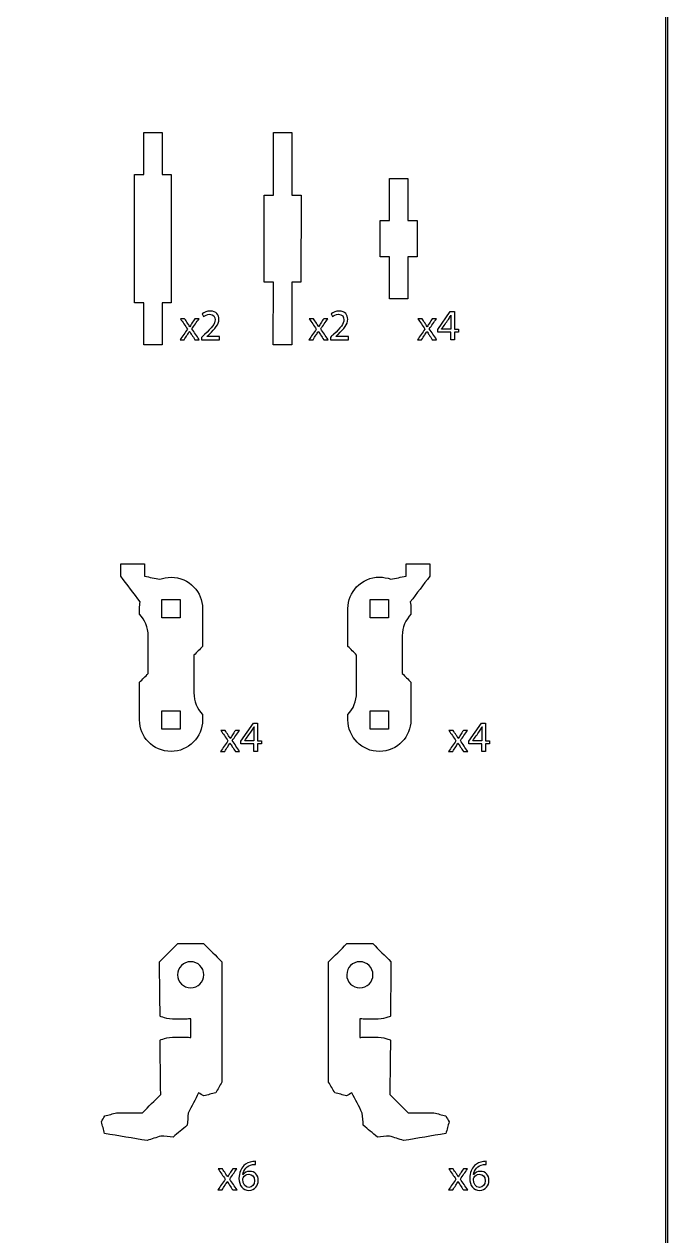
# Model space of a CAD drawing. Extents: x 0 to 850, y 0 to 600.
# Drawn here: x 745 to 850, y 240.2 to 437.7 of the extents above; entities that cross this region are included whole.
import ezdxf

# ---------------------------------------------------------------- set-up
doc = ezdxf.new("R2010")
doc.units = 0
doc.header["$MEASUREMENT"] = 0
doc.layers.add('DEFAULT', color=18, linetype='CONTINUOUS')

msp = doc.modelspace()

# ---------------------------------------------------------------- linework, layer by layer
at = {"layer": 'DEFAULT', "color": 5}
for points in [[(850, 600), (640, 600), (640, 0), (850, 0)], [(849.65, 0.35), (640.35, 0.35), (640.35, 599.65), (849.65, 599.65)], [(814.61, 386.29), (814.61, 387.54), (812.47, 387.54), (812.47, 387.95), (814.52, 390.88), (815.19, 390.88), (815.19, 388.03), (815.83, 388.03), (815.83, 387.54), (815.19, 387.54), (815.19, 386.29)], [(782.48, 319.15), (782.48, 320.4), (780.34, 320.4), (780.34, 320.81), (782.39, 323.74), (783.06, 323.74), (783.06, 320.89), (783.7, 320.89), (783.7, 320.4), (783.06, 320.4), (783.06, 319.15)], [(819.68, 319.15), (819.68, 320.4), (817.55, 320.4), (817.55, 320.81), (819.59, 323.74), (820.26, 323.74), (820.26, 320.89), (820.91, 320.89), (820.91, 320.4), (820.26, 320.4), (820.26, 319.15)]]:
    msp.add_lwpolyline(points, close=True, dxfattribs=at)
at = {"layer": 'DEFAULT', "color": 1}
for points in [[(768.99, 413.21), (768.99, 392.31), (767.49, 392.31), (767.49, 385.47), (764.49, 385.47), (764.49, 392.31), (762.99, 392.31), (762.99, 413.21), (764.49, 413.21), (764.49, 420.06), (767.49, 420.06), (767.49, 413.21)], [(784.15, 395.68), (784.16, 409.88), (785.66, 409.88), (785.67, 420.06), (788.67, 420.06), (788.66, 409.87), (790.16, 409.87), (790.15, 395.67), (788.65, 395.67), (788.64, 385.47), (785.64, 385.47), (785.65, 395.68)], [(803.1, 399.81), (803.1, 405.71), (804.6, 405.71), (804.61, 412.57), (807.61, 412.56), (807.61, 405.71), (809.1, 405.71), (809.1, 399.81), (807.6, 399.81), (807.59, 392.97), (804.59, 392.97), (804.6, 399.81)], [(770.46, 340.93), (767.46, 340.93), (767.46, 343.92), (770.46, 343.92)], [(801.46, 343.93), (804.46, 343.93), (804.46, 340.93), (801.46, 340.93)], [(770.46, 322.79), (767.46, 322.79), (767.46, 325.78), (770.46, 325.78)], [(801.45, 325.79), (804.45, 325.79), (804.45, 322.79), (801.45, 322.79)]]:
    msp.add_lwpolyline(points, close=True, dxfattribs=at)
at = {"layer": 'DEFAULT', "color": 5}
for points, knots in [([(771.17, 389.7), (771.33, 389.46), (771.5, 389.22), (771.66, 388.97), (771.79, 388.78), (771.89, 388.6), (772, 388.41), (772.01, 388.41), (772.02, 388.41), (772.03, 388.41), (772.14, 388.62), (772.25, 388.79), (772.36, 388.98), (772.52, 389.22), (772.68, 389.46), (772.84, 389.7), (773.07, 389.7), (773.29, 389.7), (773.52, 389.7), (773.13, 389.15), (772.74, 388.6), (772.35, 388.05), (772.75, 387.47), (773.15, 386.88), (773.55, 386.29), (773.31, 386.29), (773.08, 386.29), (772.84, 386.29), (772.68, 386.55), (772.51, 386.8), (772.34, 387.06), (772.21, 387.26), (772.1, 387.45), (771.98, 387.65), (771.97, 387.65), (771.97, 387.65), (771.96, 387.65), (771.85, 387.45), (771.73, 387.26), (771.6, 387.06), (771.44, 386.8), (771.27, 386.55), (771.11, 386.29), (770.88, 386.29), (770.65, 386.29), (770.42, 386.29), (770.83, 386.87), (771.23, 387.45), (771.64, 388.03), (771.25, 388.59), (770.87, 389.15), (770.48, 389.7), (770.71, 389.7), (770.94, 389.7), (771.17, 389.7)], [1.96, 1.96, 1.96, 1.96, 4.45699, 4.45699, 4.45699, 5.45699, 5.45699, 5.45699, 5.51799, 5.51799, 5.51799, 6.51799, 6.51799, 6.51799, 8.987266, 8.987266, 8.987266, 10.888266, 10.888266, 10.888266, 16.616124, 16.616124, 16.616124, 22.663438, 22.663438, 22.663438, 24.663438, 24.663438, 24.663438, 27.266513, 27.266513, 27.266513, 28.266513, 28.266513, 28.266513, 28.306513, 28.306513, 28.306513, 29.306513, 29.306513, 29.306513, 31.898725, 31.898725, 31.898725, 33.838725, 33.838725, 33.838725, 39.85928, 39.85928, 39.85928, 45.624302, 45.624302, 45.624302, 47.584302, 47.584302, 47.584302, 47.584302]), ([(773.95, 386.29), (773.95, 386.42), (773.95, 386.54), (773.95, 386.67), (774.11, 386.83), (774.28, 386.99), (774.44, 387.14), (775.61, 388.26), (776.14, 388.85), (776.15, 389.54), (776.15, 390.01), (775.92, 390.44), (775.24, 390.44), (774.82, 390.44), (774.47, 390.23), (774.26, 390.05), (774.2, 390.2), (774.13, 390.34), (774.06, 390.49), (774.38, 390.76), (774.83, 390.95), (775.36, 390.95), (776.35, 390.95), (776.77, 390.28), (776.77, 389.62), (776.77, 388.77), (776.15, 388.09), (775.19, 387.16), (775.06, 387.04), (774.94, 386.93), (774.82, 386.82), (774.82, 386.81), (774.82, 386.81), (774.82, 386.8), (775.51, 386.8), (776.19, 386.8), (776.88, 386.8), (776.88, 386.63), (776.88, 386.46), (776.88, 386.29), (775.9, 386.29), (774.93, 386.29), (773.95, 386.29)], [8.302, 8.302, 8.302, 8.302, 9.382, 9.382, 9.382, 11.305538, 11.305538, 11.305538, 12.305538, 12.305538, 12.305538, 13.305538, 13.305538, 13.305538, 14.305538, 14.305538, 14.305538, 15.666538, 15.666538, 15.666538, 16.666538, 16.666538, 16.666538, 17.666538, 17.666538, 17.666538, 18.666538, 18.666538, 18.666538, 20.081205, 20.081205, 20.081205, 20.122205, 20.122205, 20.122205, 25.964205, 25.964205, 25.964205, 27.424205, 27.424205, 27.424205, 35.726205, 35.726205, 35.726205, 35.726205]), ([(792.19, 389.7), (792.35, 389.46), (792.51, 389.22), (792.68, 388.97), (792.8, 388.78), (792.91, 388.6), (793.02, 388.41), (793.03, 388.41), (793.04, 388.41), (793.04, 388.41), (793.16, 388.62), (793.27, 388.79), (793.38, 388.98), (793.54, 389.22), (793.7, 389.46), (793.86, 389.7), (794.08, 389.7), (794.31, 389.7), (794.53, 389.7), (794.14, 389.15), (793.76, 388.6), (793.37, 388.05), (793.77, 387.47), (794.17, 386.88), (794.57, 386.29), (794.33, 386.29), (794.1, 386.29), (793.86, 386.29), (793.69, 386.55), (793.53, 386.8), (793.36, 387.06), (793.23, 387.26), (793.11, 387.45), (792.99, 387.65), (792.99, 387.65), (792.98, 387.65), (792.98, 387.65), (792.87, 387.45), (792.75, 387.26), (792.62, 387.06), (792.45, 386.8), (792.29, 386.55), (792.13, 386.29), (791.9, 386.29), (791.67, 386.29), (791.44, 386.29), (791.85, 386.87), (792.25, 387.45), (792.65, 388.03), (792.27, 388.59), (791.88, 389.15), (791.5, 389.7), (791.73, 389.7), (791.96, 389.7), (792.19, 389.7)], [0, 0, 0, 0, 2.497543, 2.497543, 2.497543, 3.497543, 3.497543, 3.497543, 3.557543, 3.557543, 3.557543, 4.557543, 4.557543, 4.557543, 7.026819, 7.026819, 7.026819, 8.927819, 8.927819, 8.927819, 14.655677, 14.655677, 14.655677, 20.703553, 20.703553, 20.703553, 22.704553, 22.704553, 22.704553, 25.307083, 25.307083, 25.307083, 26.307083, 26.307083, 26.307083, 26.347083, 26.347083, 26.347083, 27.347083, 27.347083, 27.347083, 29.939294, 29.939294, 29.939294, 31.879294, 31.879294, 31.879294, 37.899849, 37.899849, 37.899849, 43.664871, 43.664871, 43.664871, 45.624871, 45.624871, 45.624871, 45.624871]), ([(794.97, 386.29), (794.97, 386.42), (794.97, 386.54), (794.97, 386.67), (795.13, 386.83), (795.29, 386.99), (795.46, 387.14), (796.63, 388.26), (797.16, 388.85), (797.16, 389.54), (797.16, 390.01), (796.94, 390.44), (796.25, 390.44), (795.84, 390.44), (795.49, 390.23), (795.28, 390.05), (795.21, 390.2), (795.15, 390.34), (795.08, 390.49), (795.4, 390.76), (795.85, 390.95), (796.38, 390.95), (797.37, 390.95), (797.78, 390.28), (797.78, 389.62), (797.78, 388.77), (797.17, 388.09), (796.2, 387.16), (796.08, 387.04), (795.96, 386.93), (795.84, 386.82), (795.84, 386.81), (795.84, 386.81), (795.84, 386.8), (796.52, 386.8), (797.21, 386.8), (797.9, 386.8), (797.9, 386.63), (797.9, 386.46), (797.9, 386.29), (796.92, 386.29), (795.94, 386.29), (794.97, 386.29)], [8.302, 8.302, 8.302, 8.302, 9.382, 9.382, 9.382, 11.305538, 11.305538, 11.305538, 12.305538, 12.305538, 12.305538, 13.305538, 13.305538, 13.305538, 14.305538, 14.305538, 14.305538, 15.666127, 15.666127, 15.666127, 16.666127, 16.666127, 16.666127, 17.666127, 17.666127, 17.666127, 18.666127, 18.666127, 18.666127, 20.080793, 20.080793, 20.080793, 20.121793, 20.121793, 20.121793, 25.962793, 25.962793, 25.962793, 27.422793, 27.422793, 27.422793, 35.724793, 35.724793, 35.724793, 35.724793]), ([(809.91, 389.7), (810.07, 389.46), (810.23, 389.22), (810.39, 388.97), (810.52, 388.78), (810.63, 388.6), (810.74, 388.41), (810.75, 388.41), (810.75, 388.41), (810.76, 388.41), (810.87, 388.62), (810.99, 388.79), (811.1, 388.98), (811.26, 389.22), (811.42, 389.46), (811.58, 389.7), (811.8, 389.7), (812.03, 389.7), (812.25, 389.7), (811.86, 389.15), (811.47, 388.6), (811.09, 388.05), (811.48, 387.47), (811.88, 386.88), (812.28, 386.29), (812.05, 386.29), (811.81, 386.29), (811.58, 386.29), (811.41, 386.55), (811.24, 386.8), (811.08, 387.06), (810.94, 387.26), (810.83, 387.45), (810.71, 387.65), (810.71, 387.65), (810.7, 387.65), (810.7, 387.65), (810.58, 387.45), (810.46, 387.26), (810.34, 387.06), (810.17, 386.8), (810.01, 386.55), (809.84, 386.29), (809.61, 386.29), (809.39, 386.29), (809.16, 386.29), (809.56, 386.87), (809.97, 387.45), (810.37, 388.03), (809.99, 388.59), (809.6, 389.15), (809.22, 389.7), (809.45, 389.7), (809.68, 389.7), (809.91, 389.7)], [0, 0, 0, 0, 2.49699, 2.49699, 2.49699, 3.49699, 3.49699, 3.49699, 3.55799, 3.55799, 3.55799, 4.55799, 4.55799, 4.55799, 7.026431, 7.026431, 7.026431, 8.927431, 8.927431, 8.927431, 14.65529, 14.65529, 14.65529, 20.702603, 20.702603, 20.702603, 22.702603, 22.702603, 22.702603, 25.305679, 25.305679, 25.305679, 26.305679, 26.305679, 26.305679, 26.345679, 26.345679, 26.345679, 27.345679, 27.345679, 27.345679, 29.93789, 29.93789, 29.93789, 31.87789, 31.87789, 31.87789, 37.898445, 37.898445, 37.898445, 43.663468, 43.663468, 43.663468, 45.623468, 45.623468, 45.623468, 45.623468]), ([(814.61, 388.03), (814.61, 388.54), (814.61, 389.05), (814.61, 389.56), (814.61, 389.8), (814.61, 390.04), (814.63, 390.28), (814.62, 390.28), (814.61, 390.28), (814.61, 390.28), (814.46, 390.01), (814.35, 389.81), (814.22, 389.6), (813.85, 389.08), (813.48, 388.56), (813.1, 388.04), (813.1, 388.03), (813.1, 388.03), (813.1, 388.03), (813.6, 388.03), (814.1, 388.03), (814.61, 388.03)], [4.261, 4.261, 4.261, 4.261, 8.602, 8.602, 8.602, 9.602, 9.602, 9.602, 9.663, 9.663, 9.663, 10.663, 10.663, 10.663, 16.109467, 16.109467, 16.109467, 16.149467, 16.149467, 16.149467, 20.410467, 20.410467, 20.410467, 20.410467]), ([(777.78, 322.57), (777.94, 322.32), (778.1, 322.08), (778.26, 321.83), (778.39, 321.64), (778.5, 321.47), (778.61, 321.28), (778.62, 321.28), (778.62, 321.28), (778.63, 321.28), (778.74, 321.48), (778.86, 321.66), (778.97, 321.84), (779.13, 322.08), (779.29, 322.32), (779.45, 322.57), (779.67, 322.57), (779.9, 322.57), (780.12, 322.57), (779.73, 322.02), (779.34, 321.47), (778.95, 320.92), (779.35, 320.33), (779.75, 319.74), (780.15, 319.15), (779.92, 319.15), (779.68, 319.15), (779.45, 319.15), (779.28, 319.41), (779.11, 319.66), (778.95, 319.92), (778.81, 320.12), (778.7, 320.31), (778.58, 320.51), (778.58, 320.51), (778.57, 320.51), (778.57, 320.51), (778.45, 320.31), (778.33, 320.13), (778.21, 319.92), (778.04, 319.66), (777.88, 319.41), (777.71, 319.15), (777.48, 319.15), (777.26, 319.15), (777.03, 319.15), (777.43, 319.73), (777.84, 320.31), (778.24, 320.89), (777.86, 321.45), (777.47, 322.01), (777.08, 322.57), (777.31, 322.57), (777.55, 322.57), (777.78, 322.57)], [0, 0, 0, 0, 2.49671, 2.49671, 2.49671, 3.49671, 3.49671, 3.49671, 3.55671, 3.55671, 3.55671, 4.55671, 4.55671, 4.55671, 7.025985, 7.025985, 7.025985, 8.926985, 8.926985, 8.926985, 14.654844, 14.654844, 14.654844, 20.70272, 20.70272, 20.70272, 22.70372, 22.70372, 22.70372, 25.306249, 25.306249, 25.306249, 26.306249, 26.306249, 26.306249, 26.346249, 26.346249, 26.346249, 27.346249, 27.346249, 27.346249, 29.938461, 29.938461, 29.938461, 31.878461, 31.878461, 31.878461, 37.899016, 37.899016, 37.899016, 43.664038, 43.664038, 43.664038, 45.624038, 45.624038, 45.624038, 45.624038]), ([(782.48, 320.89), (782.48, 321.4), (782.48, 321.91), (782.48, 322.42), (782.48, 322.66), (782.48, 322.9), (782.5, 323.14), (782.49, 323.14), (782.48, 323.14), (782.48, 323.14), (782.33, 322.87), (782.22, 322.67), (782.09, 322.46), (781.72, 321.94), (781.35, 321.42), (780.97, 320.9), (780.97, 320.9), (780.97, 320.89), (780.97, 320.89), (781.47, 320.89), (781.97, 320.89), (782.48, 320.89)], [4.261, 4.261, 4.261, 4.261, 8.602, 8.602, 8.602, 9.602, 9.602, 9.602, 9.662, 9.662, 9.662, 10.662, 10.662, 10.662, 16.108467, 16.108467, 16.108467, 16.148467, 16.148467, 16.148467, 20.409467, 20.409467, 20.409467, 20.409467]), ([(814.98, 322.57), (815.14, 322.32), (815.3, 322.08), (815.47, 321.83), (815.59, 321.64), (815.7, 321.47), (815.81, 321.28), (815.82, 321.28), (815.83, 321.28), (815.83, 321.28), (815.95, 321.48), (816.06, 321.66), (816.17, 321.84), (816.33, 322.08), (816.49, 322.32), (816.65, 322.57), (816.87, 322.57), (817.1, 322.57), (817.32, 322.57), (816.93, 322.02), (816.55, 321.47), (816.16, 320.92), (816.56, 320.33), (816.96, 319.74), (817.36, 319.15), (817.12, 319.15), (816.89, 319.15), (816.65, 319.15), (816.48, 319.41), (816.32, 319.66), (816.15, 319.92), (816.02, 320.12), (815.9, 320.31), (815.78, 320.51), (815.78, 320.51), (815.77, 320.51), (815.77, 320.51), (815.66, 320.31), (815.54, 320.13), (815.41, 319.92), (815.24, 319.66), (815.08, 319.41), (814.91, 319.15), (814.69, 319.15), (814.46, 319.15), (814.23, 319.15), (814.63, 319.73), (815.04, 320.31), (815.44, 320.89), (815.06, 321.45), (814.67, 322.01), (814.29, 322.57), (814.52, 322.57), (814.75, 322.57), (814.98, 322.57)], [0, 0, 0, 0, 2.49671, 2.49671, 2.49671, 3.49671, 3.49671, 3.49671, 3.55671, 3.55671, 3.55671, 4.55671, 4.55671, 4.55671, 7.025985, 7.025985, 7.025985, 8.926985, 8.926985, 8.926985, 14.654844, 14.654844, 14.654844, 20.70272, 20.70272, 20.70272, 22.70372, 22.70372, 22.70372, 25.306249, 25.306249, 25.306249, 26.306249, 26.306249, 26.306249, 26.346249, 26.346249, 26.346249, 27.346249, 27.346249, 27.346249, 29.938461, 29.938461, 29.938461, 31.878461, 31.878461, 31.878461, 37.899016, 37.899016, 37.899016, 43.664038, 43.664038, 43.664038, 45.624038, 45.624038, 45.624038, 45.624038]), ([(819.68, 320.89), (819.68, 321.4), (819.68, 321.91), (819.68, 322.42), (819.68, 322.66), (819.68, 322.9), (819.7, 323.14), (819.69, 323.14), (819.68, 323.14), (819.68, 323.14), (819.54, 322.87), (819.42, 322.67), (819.3, 322.46), (818.92, 321.94), (818.55, 321.42), (818.17, 320.9), (818.17, 320.9), (818.17, 320.89), (818.17, 320.89), (818.68, 320.89), (819.18, 320.89), (819.68, 320.89)], [4.261, 4.261, 4.261, 4.261, 8.602, 8.602, 8.602, 9.602, 9.602, 9.602, 9.662, 9.662, 9.662, 10.662, 10.662, 10.662, 16.108467, 16.108467, 16.108467, 16.148467, 16.148467, 16.148467, 20.409467, 20.409467, 20.409467, 20.409467]), ([(777.34, 251.08), (777.5, 250.83), (777.66, 250.59), (777.83, 250.34), (777.95, 250.15), (778.06, 249.98), (778.17, 249.78), (778.18, 249.78), (778.19, 249.78), (778.19, 249.78), (778.31, 249.99), (778.42, 250.17), (778.53, 250.35), (778.69, 250.59), (778.85, 250.83), (779.01, 251.08), (779.24, 251.08), (779.46, 251.08), (779.68, 251.08), (779.29, 250.53), (778.91, 249.98), (778.52, 249.42), (778.92, 248.84), (779.32, 248.25), (779.72, 247.66), (779.48, 247.66), (779.25, 247.66), (779.01, 247.66), (778.85, 247.92), (778.68, 248.17), (778.51, 248.43), (778.38, 248.63), (778.26, 248.82), (778.14, 249.02), (778.14, 249.02), (778.13, 249.02), (778.13, 249.02), (778.02, 248.82), (777.9, 248.63), (777.77, 248.43), (777.61, 248.17), (777.44, 247.92), (777.28, 247.66), (777.05, 247.66), (776.82, 247.66), (776.59, 247.66), (777, 248.24), (777.4, 248.82), (777.81, 249.4), (777.42, 249.96), (777.03, 250.52), (776.65, 251.08), (776.88, 251.08), (777.11, 251.08), (777.34, 251.08)], [1.96, 1.96, 1.96, 1.96, 4.456157, 4.456157, 4.456157, 5.456157, 5.456157, 5.456157, 5.517157, 5.517157, 5.517157, 6.517157, 6.517157, 6.517157, 8.985598, 8.985598, 8.985598, 10.886598, 10.886598, 10.886598, 16.614456, 16.614456, 16.614456, 22.66177, 22.66177, 22.66177, 24.66177, 24.66177, 24.66177, 27.264845, 27.264845, 27.264845, 28.264845, 28.264845, 28.264845, 28.304845, 28.304845, 28.304845, 29.304845, 29.304845, 29.304845, 31.897057, 31.897057, 31.897057, 33.837057, 33.837057, 33.837057, 39.857612, 39.857612, 39.857612, 45.622634, 45.622634, 45.622634, 47.582634, 47.582634, 47.582634, 47.582634]), ([(782.74, 251.81), (782.61, 251.82), (782.45, 251.81), (782.27, 251.78), (781.3, 251.62), (780.78, 250.91), (780.68, 250.15), (780.68, 250.15), (780.69, 250.15), (780.7, 250.15), (780.92, 250.44), (781.3, 250.68), (781.81, 250.68), (782.62, 250.68), (783.19, 250.1), (783.19, 249.2), (783.19, 248.36), (782.62, 247.58), (781.67, 247.58), (780.68, 247.58), (780.04, 248.35), (780.04, 249.54), (780.04, 250.44), (780.37, 251.15), (780.82, 251.61), (781.2, 251.98), (781.71, 252.21), (782.29, 252.28), (782.47, 252.31), (782.63, 252.32), (782.74, 252.32), (782.74, 252.15), (782.74, 251.98), (782.74, 251.81)], [1.439, 1.439, 1.439, 1.439, 2.439, 2.439, 2.439, 3.439, 3.439, 3.439, 3.499, 3.499, 3.499, 4.499, 4.499, 4.499, 5.499, 5.499, 5.499, 6.499, 6.499, 6.499, 7.499, 7.499, 7.499, 8.499, 8.499, 8.499, 9.499, 9.499, 9.499, 10.499, 10.499, 10.499, 11.938, 11.938, 11.938, 11.938]), ([(814.98, 251.08), (815.14, 250.83), (815.3, 250.59), (815.47, 250.34), (815.59, 250.15), (815.7, 249.98), (815.81, 249.78), (815.82, 249.78), (815.83, 249.78), (815.83, 249.78), (815.95, 249.99), (816.06, 250.17), (816.17, 250.35), (816.33, 250.59), (816.49, 250.83), (816.65, 251.08), (816.87, 251.08), (817.1, 251.08), (817.32, 251.08), (816.93, 250.53), (816.55, 249.98), (816.16, 249.42), (816.56, 248.84), (816.96, 248.25), (817.36, 247.66), (817.12, 247.66), (816.89, 247.66), (816.65, 247.66), (816.48, 247.92), (816.32, 248.17), (816.15, 248.43), (816.02, 248.63), (815.9, 248.82), (815.78, 249.02), (815.78, 249.02), (815.77, 249.02), (815.77, 249.02), (815.66, 248.82), (815.54, 248.63), (815.41, 248.43), (815.24, 248.17), (815.08, 247.92), (814.91, 247.66), (814.69, 247.66), (814.46, 247.66), (814.23, 247.66), (814.63, 248.24), (815.04, 248.82), (815.44, 249.4), (815.06, 249.96), (814.67, 250.52), (814.29, 251.08), (814.52, 251.08), (814.75, 251.08), (814.98, 251.08)], [0, 0, 0, 0, 2.496157, 2.496157, 2.496157, 3.496157, 3.496157, 3.496157, 3.557157, 3.557157, 3.557157, 4.557157, 4.557157, 4.557157, 7.025598, 7.025598, 7.025598, 8.926598, 8.926598, 8.926598, 14.654456, 14.654456, 14.654456, 20.70177, 20.70177, 20.70177, 22.70177, 22.70177, 22.70177, 25.3043, 25.3043, 25.3043, 26.3043, 26.3043, 26.3043, 26.3433, 26.3433, 26.3433, 27.3433, 27.3433, 27.3433, 29.935511, 29.935511, 29.935511, 31.875511, 31.875511, 31.875511, 37.896066, 37.896066, 37.896066, 43.661088, 43.661088, 43.661088, 45.621088, 45.621088, 45.621088, 45.621088]), ([(820.38, 251.81), (820.25, 251.82), (820.09, 251.81), (819.91, 251.78), (818.94, 251.62), (818.42, 250.91), (818.32, 250.15), (818.32, 250.15), (818.33, 250.15), (818.34, 250.15), (818.56, 250.44), (818.94, 250.68), (819.44, 250.68), (820.26, 250.68), (820.83, 250.1), (820.83, 249.2), (820.83, 248.36), (820.26, 247.58), (819.3, 247.58), (818.32, 247.58), (817.68, 248.35), (817.68, 249.54), (817.68, 250.44), (818.01, 251.15), (818.46, 251.61), (818.84, 251.98), (819.35, 252.21), (819.92, 252.28), (820.11, 252.31), (820.26, 252.32), (820.38, 252.32), (820.38, 252.15), (820.38, 251.98), (820.38, 251.81)], [1.439, 1.439, 1.439, 1.439, 2.439, 2.439, 2.439, 3.439, 3.439, 3.439, 3.5, 3.5, 3.5, 4.5, 4.5, 4.5, 5.5, 5.5, 5.5, 6.5, 6.5, 6.5, 7.5, 7.5, 7.5, 8.5, 8.5, 8.5, 9.5, 9.5, 9.5, 10.5, 10.5, 10.5, 11.939, 11.939, 11.939, 11.939]), ([(782.56, 249.16), (782.56, 249.82), (782.19, 250.21), (781.62, 250.21), (781.24, 250.21), (780.9, 249.98), (780.73, 249.65), (780.68, 249.58), (780.66, 249.49), (780.66, 249.38), (780.67, 248.62), (781.02, 248.06), (781.67, 248.06), (782.2, 248.06), (782.56, 248.51), (782.56, 249.16)], [1, 1, 1, 1, 2, 2, 2, 3, 3, 3, 4, 4, 4, 5, 5, 5, 6, 6, 6, 6]), ([(820.2, 249.16), (820.2, 249.82), (819.83, 250.21), (819.25, 250.21), (818.88, 250.21), (818.53, 249.98), (818.37, 249.65), (818.32, 249.58), (818.29, 249.49), (818.29, 249.38), (818.31, 248.62), (818.65, 248.06), (819.3, 248.06), (819.84, 248.06), (820.2, 248.51), (820.2, 249.16)], [1, 1, 1, 1, 2, 2, 2, 3, 3, 3, 4, 4, 4, 5, 5, 5, 6, 6, 6, 6])]:
    msp.add_open_spline(points, degree=3, knots=knots, dxfattribs=at)
at = {"layer": 'DEFAULT', "color": 1}
for points, knots in [([(774.1, 336.27), (774.1, 338.33), (774.1, 340.38), (774.1, 342.43), (774.1, 343.8), (773.56, 345.04), (772.69, 345.96), (771.75, 346.95), (770.42, 347.56), (768.96, 347.56), (768.31, 347.56), (767.7, 347.44), (767.13, 347.23), (766.3, 347.39), (765.47, 347.56), (764.63, 347.72), (764.63, 348.39), (764.63, 349.05), (764.63, 349.72), (763.34, 349.72), (762.04, 349.72), (760.75, 349.72), (760.75, 349.05), (760.75, 348.39), (760.75, 347.72), (761.81, 346.32), (762.88, 344.93), (763.94, 343.53), (763.86, 343.18), (763.82, 342.81), (763.82, 342.43), (763.82, 342.13), (763.82, 341.83), (763.82, 341.53), (764.69, 340.62), (765.23, 339.37), (765.23, 338.01), (765.23, 335.95), (765.23, 333.9), (765.23, 331.85), (764.76, 331.38), (764.29, 330.9), (763.82, 330.43), (763.82, 328.38), (763.82, 326.34), (763.82, 324.29), (763.82, 322.91), (764.36, 321.67), (765.23, 320.75), (766.17, 319.76), (767.5, 319.15), (768.96, 319.15), (771.79, 319.15), (774.1, 321.45), (774.1, 324.29), (774.1, 324.58), (774.1, 324.88), (774.1, 325.17), (773.22, 326.09), (772.69, 327.33), (772.69, 328.7), (772.69, 330.75), (772.69, 332.81), (772.69, 334.86), (773.16, 335.33), (773.63, 335.8), (774.1, 336.27)], [5.670996, 5.670996, 5.670996, 5.670996, 23.120996, 23.120996, 23.120996, 24.120996, 24.120996, 24.120996, 25.120996, 25.120996, 25.120996, 26.120996, 26.120996, 26.120996, 33.338087, 33.338087, 33.338087, 38.998087, 38.998087, 38.998087, 50.018087, 50.018087, 50.018087, 55.678087, 55.678087, 55.678087, 70.612507, 70.612507, 70.612507, 71.612507, 71.612507, 71.612507, 74.152507, 74.152507, 74.152507, 75.152507, 75.152507, 75.152507, 92.622507, 92.622507, 92.622507, 98.279361, 98.279361, 98.279361, 115.709361, 115.709361, 115.709361, 116.709361, 116.709361, 116.709361, 117.709361, 117.709361, 117.709361, 118.709361, 118.709361, 118.709361, 121.219381, 121.219381, 121.219381, 122.219381, 122.219381, 122.219381, 139.679381, 139.679381, 139.679381, 145.350378, 145.350378, 145.350378, 145.350378]), ([(799.23, 334.87), (799.23, 332.81), (799.23, 330.76), (799.22, 328.71), (799.22, 327.34), (798.69, 326.1), (797.81, 325.18), (797.81, 324.89), (797.81, 324.59), (797.81, 324.3), (797.8, 321.46), (800.11, 319.15), (802.94, 319.15), (804.41, 319.15), (805.73, 319.77), (806.67, 320.75), (807.55, 321.67), (808.09, 322.92), (808.09, 324.29), (808.09, 326.34), (808.09, 328.39), (808.09, 330.44), (807.62, 330.91), (807.15, 331.38), (806.68, 331.85), (806.68, 333.9), (806.68, 335.96), (806.69, 338.01), (806.69, 339.38), (807.22, 340.62), (808.1, 341.54), (808.1, 341.83), (808.1, 342.13), (808.1, 342.43), (808.1, 342.81), (808.06, 343.18), (807.98, 343.53), (809.05, 344.93), (810.11, 346.32), (811.18, 347.72), (811.18, 348.39), (811.18, 349.05), (811.18, 349.72), (809.88, 349.72), (808.59, 349.72), (807.29, 349.72), (807.29, 349.05), (807.29, 348.39), (807.29, 347.72), (806.46, 347.56), (805.62, 347.4), (804.79, 347.23), (804.22, 347.45), (803.61, 347.57), (802.96, 347.57), (801.5, 347.57), (800.17, 346.96), (799.24, 345.97), (798.36, 345.05), (797.82, 343.81), (797.82, 342.44), (797.82, 340.39), (797.82, 338.33), (797.82, 336.28), (798.29, 335.81), (798.76, 335.34), (799.23, 334.87)], [0, 0, 0, 0, 17.461004, 17.461004, 17.461004, 18.461004, 18.461004, 18.461004, 20.971033, 20.971033, 20.971033, 21.971033, 21.971033, 21.971033, 22.971033, 22.971033, 22.971033, 23.971033, 23.971033, 23.971033, 41.401037, 41.401037, 41.401037, 47.057185, 47.057185, 47.057185, 64.52719, 64.52719, 64.52719, 65.52719, 65.52719, 65.52719, 68.068191, 68.068191, 68.068191, 69.068191, 69.068191, 69.068191, 84.002501, 84.002501, 84.002501, 89.662502, 89.662502, 89.662502, 100.683505, 100.683505, 100.683505, 106.343506, 106.343506, 106.343506, 113.560609, 113.560609, 113.560609, 114.560609, 114.560609, 114.560609, 115.560609, 115.560609, 115.560609, 116.560609, 116.560609, 116.560609, 134.010614, 134.010614, 134.010614, 139.680905, 139.680905, 139.680905, 139.680905]), ([(767.07, 284.84), (767.11, 281.89), (767.14, 278.93), (767.17, 275.98), (767.17, 275.92), (768.29, 275.48), (769.67, 275.48), (771.05, 275.48), (771.83, 275.53), (772.17, 275.53), (772.17, 274.53), (772.17, 273.53), (772.17, 272.53), (771.83, 272.53), (771.05, 272.58), (769.67, 272.58), (768.29, 272.58), (767.17, 272.13), (767.17, 272.08), (767.2, 269.12), (767.23, 266.17), (767.27, 263.21), (766.27, 262.22), (765.28, 261.23), (764.29, 260.23), (762.88, 260.23), (761.48, 260.23), (760.07, 260.23), (759.43, 260.06), (758.79, 259.89), (758.14, 259.71), (757.96, 259.4), (757.78, 259.09), (757.6, 258.77), (757.77, 258.13), (757.95, 257.48), (758.12, 256.84), (760.42, 256.46), (762.73, 256.08), (765.04, 255.7), (765.79, 255.95), (766.55, 256.19), (767.3, 256.44), (767.97, 256.39), (768.63, 256.33), (769.3, 256.27), (770.06, 256.91), (770.83, 257.56), (771.6, 258.2), (771.65, 258.87), (771.71, 259.53), (771.76, 260.19), (772.33, 261.29), (772.89, 262.38), (773.45, 263.48), (773.74, 263.31), (774.03, 263.14), (774.32, 262.98), (774.96, 263.15), (775.6, 263.33), (776.24, 263.5), (776.58, 264.08), (776.91, 264.65), (777.25, 265.23), (777.25, 271.77), (777.25, 278.31), (777.25, 284.84), (776.25, 285.84), (775.26, 286.83), (774.27, 287.82), (772.86, 287.82), (771.46, 287.82), (770.05, 287.82), (769.06, 286.83), (768.07, 285.84), (767.07, 284.84)], [0, 0, 0, 0, 25.12156, 25.12156, 25.12156, 26.12156, 26.12156, 26.12156, 27.12156, 27.12156, 27.12156, 35.61156, 35.61156, 35.61156, 36.61156, 36.61156, 36.61156, 37.61156, 37.61156, 37.61156, 62.733121, 62.733121, 62.733121, 74.683226, 74.683226, 74.683226, 86.623226, 86.623226, 86.623226, 92.287305, 92.287305, 92.287305, 95.369593, 95.369593, 95.369593, 101.043331, 101.043331, 101.043331, 120.919188, 120.919188, 120.919188, 127.680165, 127.680165, 127.680165, 133.361335, 133.361335, 133.361335, 141.864335, 141.864335, 141.864335, 147.534688, 147.534688, 147.534688, 158.000083, 158.000083, 158.000083, 160.840505, 160.840505, 160.840505, 166.497536, 166.497536, 166.497536, 172.169723, 172.169723, 172.169723, 227.759723, 227.759723, 227.759723, 239.709828, 239.709828, 239.709828, 251.649828, 251.649828, 251.649828, 263.599932, 263.599932, 263.599932, 263.599932]), ([(801.86, 287.82), (800.46, 287.82), (799.05, 287.82), (797.65, 287.82), (796.66, 286.83), (795.66, 285.84), (794.67, 284.84), (794.67, 278.31), (794.67, 271.77), (794.67, 265.23), (795, 264.65), (795.34, 264.08), (795.67, 263.5), (796.31, 263.33), (796.96, 263.15), (797.6, 262.98), (797.89, 263.14), (798.18, 263.31), (798.47, 263.48), (799.03, 262.38), (799.59, 261.29), (800.15, 260.19), (800.21, 259.53), (800.26, 258.87), (800.32, 258.2), (801.09, 257.56), (801.85, 256.91), (802.62, 256.27), (803.28, 256.33), (803.95, 256.39), (804.61, 256.44), (805.37, 256.19), (806.12, 255.95), (806.88, 255.7), (809.18, 256.08), (811.49, 256.46), (813.8, 256.84), (813.97, 257.48), (814.14, 258.13), (814.32, 258.77), (814.13, 259.09), (813.95, 259.4), (813.77, 259.71), (813.13, 259.89), (812.49, 260.06), (811.84, 260.23), (810.44, 260.23), (809.03, 260.23), (807.63, 260.23), (806.64, 261.23), (805.64, 262.22), (804.65, 263.21), (804.68, 266.17), (804.72, 269.12), (804.75, 272.08), (804.75, 272.13), (803.63, 272.58), (802.25, 272.58), (800.86, 272.58), (800.09, 272.53), (799.75, 272.53), (799.75, 273.53), (799.75, 274.53), (799.75, 275.53), (800.09, 275.53), (800.86, 275.48), (802.25, 275.48), (803.63, 275.48), (804.74, 275.92), (804.74, 275.98), (804.78, 278.93), (804.81, 281.89), (804.84, 284.84), (803.85, 285.84), (802.86, 286.83), (801.86, 287.82)], [11.950105, 11.950105, 11.950105, 11.950105, 23.890105, 23.890105, 23.890105, 35.840209, 35.840209, 35.840209, 91.430209, 91.430209, 91.430209, 97.102396, 97.102396, 97.102396, 102.759427, 102.759427, 102.759427, 105.599849, 105.599849, 105.599849, 116.065245, 116.065245, 116.065245, 121.735597, 121.735597, 121.735597, 130.238597, 130.238597, 130.238597, 135.919767, 135.919767, 135.919767, 142.680744, 142.680744, 142.680744, 162.556601, 162.556601, 162.556601, 168.230339, 168.230339, 168.230339, 171.312627, 171.312627, 171.312627, 176.976707, 176.976707, 176.976707, 188.916707, 188.916707, 188.916707, 200.866811, 200.866811, 200.866811, 225.988372, 225.988372, 225.988372, 226.988372, 226.988372, 226.988372, 227.988372, 227.988372, 227.988372, 236.478372, 236.478372, 236.478372, 237.478372, 237.478372, 237.478372, 238.478372, 238.478372, 238.478372, 263.599932, 263.599932, 263.599932, 275.550037, 275.550037, 275.550037, 275.550037]), ([(774.3, 282.74), (774.3, 281.55), (773.34, 280.6), (772.16, 280.6), (770.98, 280.6), (770.02, 281.55), (770.02, 282.73), (770.02, 283.91), (770.98, 284.87), (772.16, 284.87), (773.34, 284.87), (774.3, 283.92), (774.3, 282.74)], [1, 1, 1, 1, 2, 2, 2, 3, 3, 3, 4, 4, 4, 5, 5, 5, 5]), ([(799.76, 284.87), (800.94, 284.87), (801.9, 283.91), (801.9, 282.73), (801.89, 281.55), (800.93, 280.6), (799.75, 280.6), (798.57, 280.6), (797.61, 281.55), (797.62, 282.74), (797.62, 283.92), (798.58, 284.87), (799.76, 284.87)], [1, 1, 1, 1, 2, 2, 2, 3, 3, 3, 4, 4, 4, 5, 5, 5, 5])]:
    msp.add_open_spline(points, degree=3, knots=knots, dxfattribs=at)

doc.saveas('drawing.dxf')
